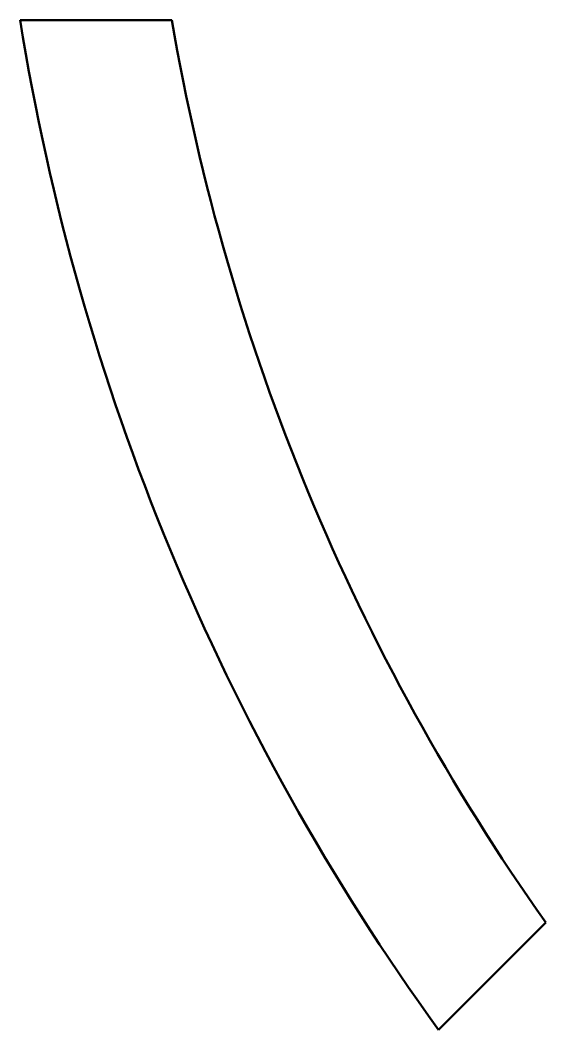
# Model space of a CAD drawing. Header units: millimetres. Extents: x 279.4 to 314.6, y 176.2 to 243.8.
import ezdxf

# ---------------------------------------------------------------- set-up
doc = ezdxf.new("R2010")
doc.units = ezdxf.units.MM
doc.layers.add('Visible (ISO)', color=7, linetype='Continuous', lineweight=50)

msp = doc.modelspace()

# ---------------------------------------------------------------- linework, layer by layer
at = {"layer": 'Visible (ISO)'}
for p, q in [((289.57, 243.757), (279.433, 243.757)), ((307.399, 176.243), (314.567, 183.411))]:
    msp.add_line(p, q, dxfattribs=at)
for radius, start, end in [(157.828, 189.11408, 215.88592), (147.828, 189.73642, 215.26358)]:
    msp.add_arc((435.268, 268.757), radius, start, end, dxfattribs=at)

doc.saveas('drawing.dxf')
